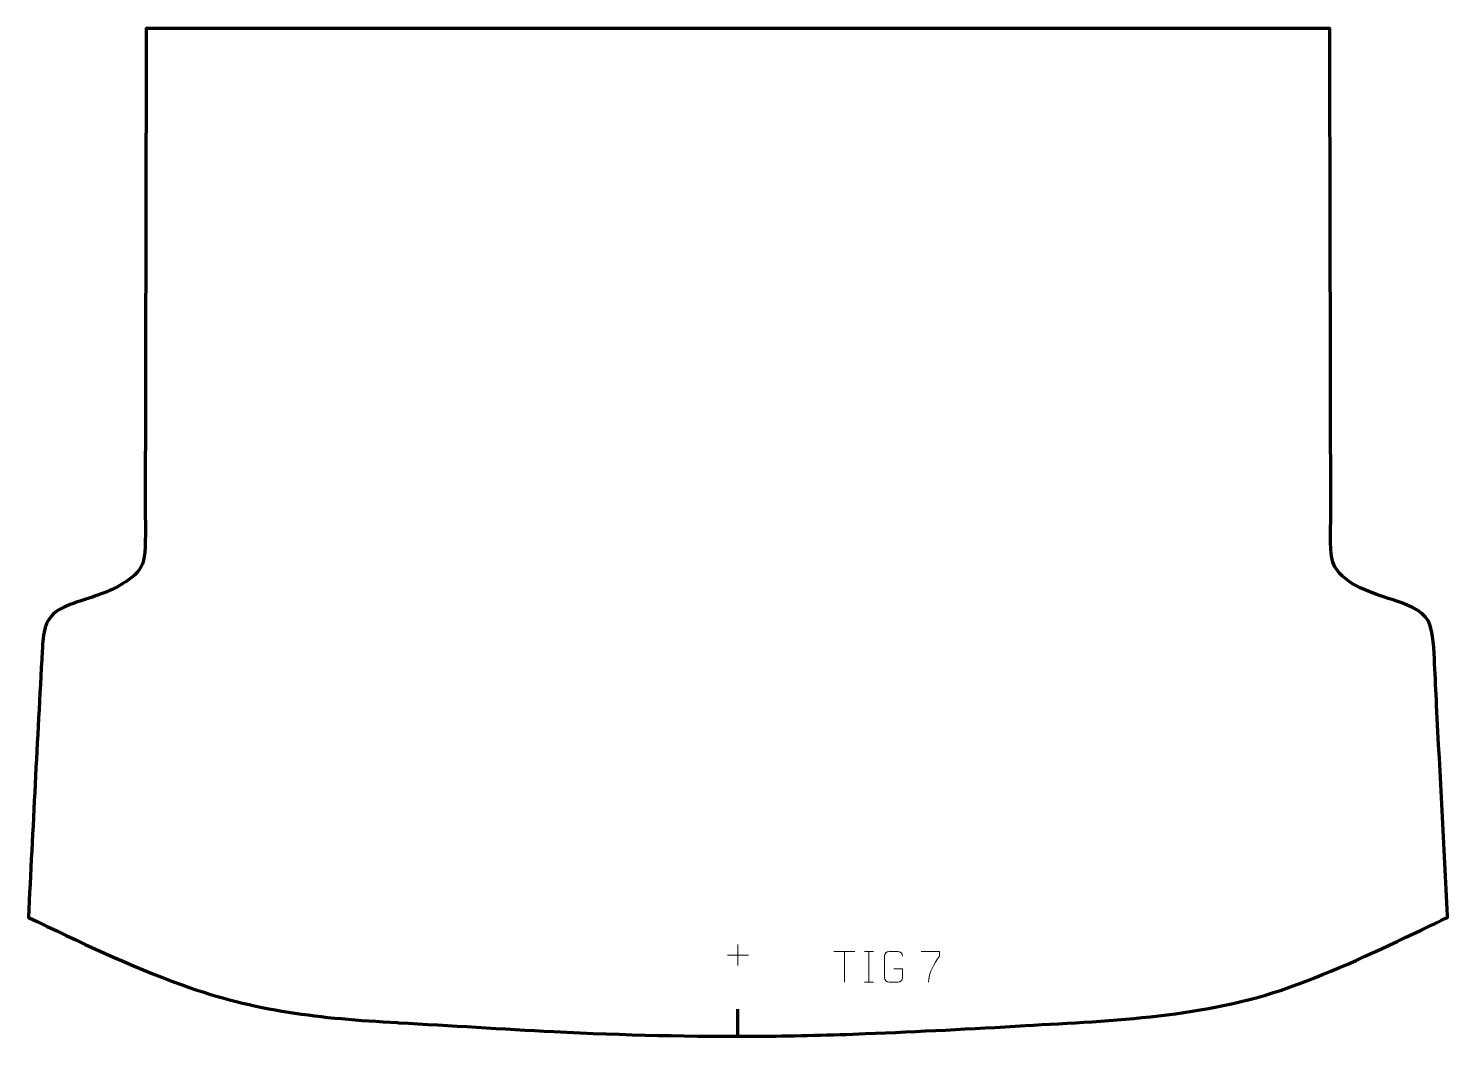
# Model space of a CAD drawing. Header units: millimetres. Extents: x 928 to 2084, y -18 to 802.
import ezdxf

# ---------------------------------------------------------------- set-up
doc = ezdxf.new("R2010")
doc.units = ezdxf.units.MM
doc.header["$MEASUREMENT"] = 0
doc.layers.add('layer 2', color=7, linetype='Continuous')
doc.layers.add('layer 3', color=7, linetype='Continuous')

msp = doc.modelspace()

# ---------------------------------------------------------------- linework, layer by layer
at = {"layer": 'layer 2', "color": 142, "lineweight": 9}
for points in [[(1497.3301, 47.9463), (1497.3301, 47.9463), (1514.4721, 47.9463), (1514.4721, 47.9463)], [(1505.9011, 56.5174), (1505.9011, 56.5174), (1505.9011, 39.3754), (1505.9011, 39.3754)], [(1584.0174, 50.7901), (1584.0174, 50.7901), (1600.9939, 50.7901), (1600.9939, 50.7901)], [(1592.5059, 25.8759), (1592.5059, 25.8759), (1592.5059, 50.8137), (1592.5059, 50.8137)], [(1608.9113, 50.8137), (1608.9113, 50.8137), (1616.0749, 50.8137), (1616.0749, 50.8137)], [(1612.4931, 50.8137), (1612.4931, 50.8137), (1612.4931, 25.876), (1612.4931, 25.876)], [(1608.9113, 25.876), (1608.9113, 25.876), (1616.0749, 25.876), (1616.0749, 25.876)]]:
    msp.add_open_spline(points, degree=3, dxfattribs=at)
for points, knots in [([(1632.7351, 36.8546), (1632.7351, 36.8546), (1639.8987, 36.8546), (1639.8987, 36.8546), (1639.8987, 36.8546), (1639.8987, 36.8546), (1639.8987, 29.6911), (1639.8987, 29.6911), (1639.8987, 29.6911), (1639.7591, 27.3692), (1638.0829, 25.8905), (1635.9365, 25.8797), (1635.9365, 25.8797), (1633.6061, 25.8801), (1631.2756, 25.8801), (1628.9456, 25.8797), (1628.9456, 25.8797), (1627.022, 25.7744), (1625.051, 27.6577), (1625.0622, 29.6737), (1625.0622, 29.6737), (1625.0626, 35.4401), (1625.0626, 41.2062), (1625.0622, 46.9718), (1625.0622, 46.9718), (1625.0664, 49.1086), (1626.8121, 50.8267), (1628.963, 50.8134), (1628.963, 50.8134), (1631.2873, 50.8134), (1633.6119, 50.8134), (1635.9365, 50.8134), (1635.9365, 50.8134), (1637.882, 50.8487), (1639.8721, 49.3581), (1639.8987, 46.922)], [0, 0, 0, 0, 0.1, 0.1, 0.1, 0.1, 0.2, 0.2, 0.2, 0.2, 0.3, 0.3, 0.3, 0.3, 0.4, 0.4, 0.4, 0.4, 0.5, 0.5, 0.5, 0.5, 0.6, 0.6, 0.6, 0.6, 0.7, 0.7, 0.7, 0.7, 0.8, 0.8, 0.8, 0.8, 1, 1, 1, 1]), ([(1655.0581, 50.8162), (1655.0581, 50.8162), (1669.8648, 50.8162), (1669.8648, 50.8162), (1669.8648, 50.8162), (1669.8645, 49.5674), (1669.8645, 48.3186), (1669.8648, 47.0695), (1669.8648, 47.0695), (1665.8729, 41.0762), (1660.9609, 33.2476), (1660.9609, 25.8734)], [0, 0, 0, 0, 0.25, 0.25, 0.25, 0.25, 0.5, 0.5, 0.5, 0.5, 1, 1, 1, 1])]:
    msp.add_open_spline(points, degree=3, knots=knots, dxfattribs=at)
at = {"layer": 'layer 2', "color": 142, "lineweight": 158}
msp.add_open_spline([(1505.9011, -17.5902), (1505.9011, -17.5902), (1505.9011, 3.9733), (1505.9011, 3.9733)], degree=3, dxfattribs=at)
at = {"layer": 'layer 3', "color": 242, "lineweight": 158}
msp.add_open_spline([(939.511, 295.1271), (940.3467, 309.9042), (940.8192, 322.5603), (955.1126, 329.8981), (955.1126, 329.8981), (961.0832, 332.9633), (968.7405, 335.3709), (975.1335, 337.5027), (975.1335, 337.5027), (989.5319, 342.2949), (999.6403, 345.4715), (1012.0159, 354.8538), (1012.0159, 354.8538), (1019.36, 360.5326), (1022.0809, 366.1986), (1023.0513, 375.3611), (1023.0513, 375.3611), (1023.8202, 387.9459), (1023.358, 401.159), (1023.3682, 413.8113), (1023.3682, 413.8113), (1023.3848, 421.7143), (1023.4013, 429.6174), (1023.4178, 437.5204), (1023.4178, 437.5204), (1023.451, 453.3264), (1023.4841, 469.1325), (1023.5173, 484.9385), (1023.5173, 484.9385), (1023.5522, 501.5765), (1023.587, 518.2144), (1023.6219, 534.8523), (1023.6219, 534.8523), (1023.7754, 608.0593), (1023.9289, 681.2662), (1024.0824, 754.4732), (1024.0824, 754.4732), (1024.1156, 770.2792), (1024.1487, 786.0853), (1024.1819, 801.8912), (1024.1819, 801.8912), (1024.1819, 801.8912), (1505.9011, 801.8912), (1505.9011, 801.8912), (1505.9011, 801.8912), (1505.9011, 801.8912), (1987.6203, 801.8912), (1987.6203, 801.8912), (1987.6203, 801.8912), (1987.7242, 752.3934), (1987.8279, 702.8955), (1987.9317, 653.3976), (1987.9317, 653.3976), (1988.1052, 570.6239), (1988.2788, 487.8502), (1988.4524, 405.0765), (1988.4524, 405.0765), (1988.3611, 394.987), (1986.8391, 372.0955), (1991.7065, 363.8518), (1991.7065, 363.8518), (2000.6843, 348.6464), (2022.5305, 342.3561), (2038.2763, 337.1445), (2038.2763, 337.1445), (2047.9681, 333.9367), (2062.9252, 329.1396), (2067.9102, 319.503), (2067.9102, 319.503), (2072.3876, 310.187), (2072.3502, 295.4724), (2072.9434, 284.9621), (2072.9434, 284.9621), (2073.5783, 273.7141), (2074.0032, 262.4527), (2074.5736, 251.2005), (2074.5736, 251.2005), (2077.5406, 194.087), (2080.5077, 136.9734), (2083.4748, 79.86), (2083.4748, 79.86), (2083.4748, 79.86), (2083.5397, 78.6092), (2083.5397, 78.6092), (2083.5397, 78.6092), (2076.3505, 75.1518), (2069.1613, 71.6945), (2061.9721, 68.2371), (2061.9721, 68.2371), (2027.8296, 51.9557), (1990.448, 34.3426), (1954.9076, 21.7038), (1954.9076, 21.7038), (1885.7203, -2.9007), (1812.1941, -5.2389), (1739.6666, -9.4858), (1739.6666, -9.4858), (1696.3704, -12.0288), (1653.0626, -14.276), (1609.7251, -15.991), (1609.7251, -15.991), (1581.7897, -17.0925), (1553.873, -17.8438), (1525.9156, -18.04), (1525.9156, -18.04), (1469.2326, -18.4173), (1412.6881, -17.2477), (1356.0765, -14.3495), (1356.0765, -14.3495), (1313.9989, -12.1844), (1271.9562, -9.4096), (1229.8872, -7.0912), (1229.8872, -7.0912), (1229.8872, -7.0912), (1228.6413, -7.0226), (1228.6413, -7.0226), (1228.6413, -7.0226), (1165.5388, -3.553), (1113.5337, 1.9615), (1053.4561, 23.5778), (1053.4561, 23.5778), (1010.6593, 39.1342), (969.2679, 58.8844), (928.2645, 78.6118), (928.2645, 78.6118), (931.9395, 150.779), (935.436, 222.984), (939.511, 295.1271)], degree=3, knots=[0, 0, 0, 0, 0.03030303, 0.03030303, 0.03030303, 0.03030303, 0.060606061, 0.060606061, 0.060606061, 0.060606061, 0.090909091, 0.090909091, 0.090909091, 0.090909091, 0.121212121, 0.121212121, 0.121212121, 0.121212121, 0.151515152, 0.151515152, 0.151515152, 0.151515152, 0.181818182, 0.181818182, 0.181818182, 0.181818182, 0.212121212, 0.212121212, 0.212121212, 0.212121212, 0.242424242, 0.242424242, 0.242424242, 0.242424242, 0.272727273, 0.272727273, 0.272727273, 0.272727273, 0.303030303, 0.303030303, 0.303030303, 0.303030303, 0.333333333, 0.333333333, 0.333333333, 0.333333333, 0.363636364, 0.363636364, 0.363636364, 0.363636364, 0.393939394, 0.393939394, 0.393939394, 0.393939394, 0.424242424, 0.424242424, 0.424242424, 0.424242424, 0.454545455, 0.454545455, 0.454545455, 0.454545455, 0.484848485, 0.484848485, 0.484848485, 0.484848485, 0.515151515, 0.515151515, 0.515151515, 0.515151515, 0.545454545, 0.545454545, 0.545454545, 0.545454545, 0.575757576, 0.575757576, 0.575757576, 0.575757576, 0.606060606, 0.606060606, 0.606060606, 0.606060606, 0.636363636, 0.636363636, 0.636363636, 0.636363636, 0.666666667, 0.666666667, 0.666666667, 0.666666667, 0.696969697, 0.696969697, 0.696969697, 0.696969697, 0.727272727, 0.727272727, 0.727272727, 0.727272727, 0.757575758, 0.757575758, 0.757575758, 0.757575758, 0.787878788, 0.787878788, 0.787878788, 0.787878788, 0.818181818, 0.818181818, 0.818181818, 0.818181818, 0.848484848, 0.848484848, 0.848484848, 0.848484848, 0.878787879, 0.878787879, 0.878787879, 0.878787879, 0.909090909, 0.909090909, 0.909090909, 0.909090909, 0.939393939, 0.939393939, 0.939393939, 0.939393939, 1, 1, 1, 1], dxfattribs=at)

doc.saveas('drawing.dxf')
